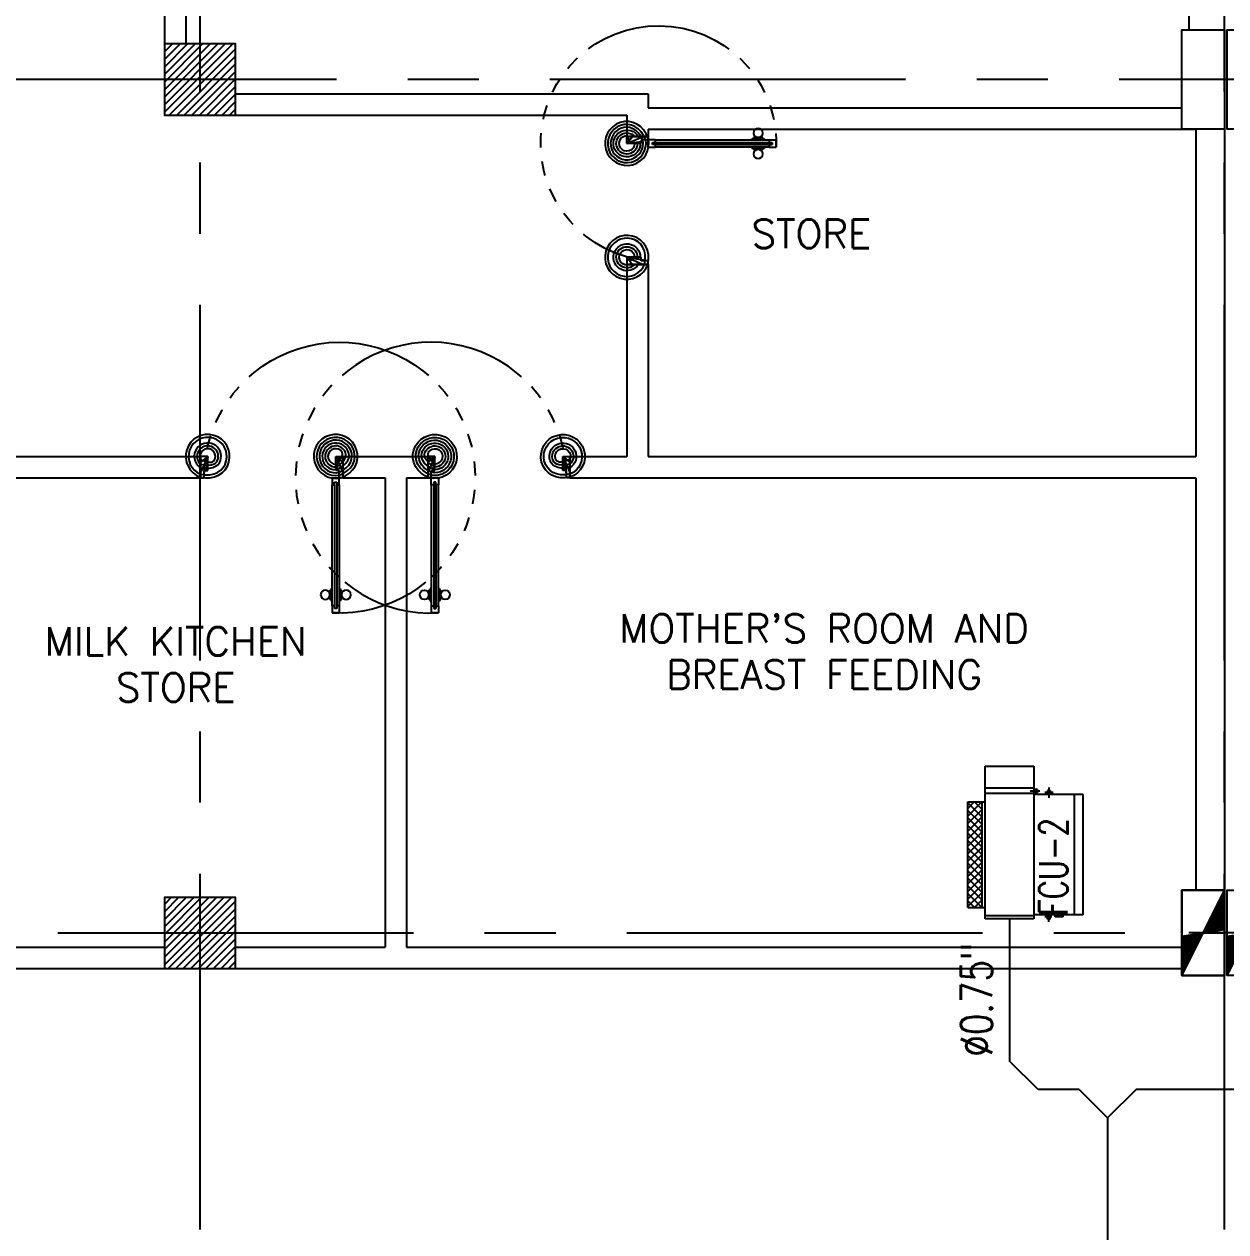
# Model space of a CAD drawing. Extents: x 417866029 to 417866302, y 43498045 to 43498122.
# Drawn here: x 417866044.97 to 417866053.41, y 43498080.49 to 43498088.98 of the extents above; entities that cross this region are included whole.
import ezdxf
from ezdxf.enums import TextEntityAlignment as Align

# ---------------------------------------------------------------- set-up
doc = ezdxf.new("R2010")
doc.units = 0
doc.header["$MEASUREMENT"] = 0
doc.linetypes.add('CENTERX2', pattern=[4, 2.5, -0.5, 0.5, -0.5])
doc.linetypes.add('HIDDEN', pattern=[0.375, 0.25, -0.125])
doc.layers.get('0').update_dxf_attribs({"linetype": 'CONTINUOUS'})
for name, color, linetype in [('AC-CD', 6, 'CONTINUOUS'), ('AC-TEXT', 2, 'CONTINUOUS'), ('AXES', 11, 'CENTERX2'), ('COL', 11, 'CONTINUOUS'), ('DOOR', 11, 'CONTINUOUS'), ('FCU', 6, 'CONTINUOUS'), ('HAT', 11, 'CONTINUOUS'), ('RM-NAME', 11, 'CONTINUOUS'), ('TEXTN', 2, 'CONTINUOUS'), ('WALL', 11, 'CONTINUOUS')]:
    doc.layers.add(name, color=color, linetype=linetype)
doc.styles.add('ROMANS', font='ROMANS.shx', dxfattribs={"width": 0.6})

# ---------------------------------------------------------------- blocks, each defined once
blk = doc.blocks.new('DOOR90')
at = {"layer": 'DOOR', "color": 7, "linetype": 'ByBlock'}
for p, q in [((-150, 0), (0, 0)), ((-150, 0), (-150, -25)), ((0, -50), (-113.7099299924448, 0)), ((0, -50), (-40.1457343158545, 0)), ((0, -50), (0, 0)), ((-1000, -25), (-1050, -25)), ((-1050, -75), (-1050, -25)), ((-1050, -25), (-1050, -75)), ((-1000, -75), (-1050, -74.99999999947613)), ((-1000, -41.9999999999709), (-1020, -41.9999999999709)), ((-1020, -42), (-1020, -58)), ((-1000, -58), (-1020, -58)), ((-1000, -25), (-1000, -41.9999999999709)), ((-1000, -58), (-1000, -75)), ((-877.6424572214019, -17.79999999995925), (-967.6424572214019, -17.79999999995925)), ((-967.6424572214019, -25), (-967.6424572214019, -17.79999999995925)), ((-967.6424572214019, -75), (-967.6424572214019, -82.20000000004075)), ((-877.6424572214019, -82.20000000004075), (-967.6424572214019, -82.20000000004075)), ((-955.0424572214251, -8.799999999959255), (-890.2424572213786, -8.799999999959255)), ((-955.0424572214251, -17.79999999995925), (-955.0424572214251, -8.799999999959255)), ((-955.0424572214251, -17.79999999995925), (-890.2424572213786, -17.79999999995925)), ((-955.0424572214251, -82.20000000004075), (-890.2424572213786, -82.20000000004075)), ((-955.0424572214251, -82.20000000004075), (-955.0424572214251, -91.20000000004075)), ((-890.2424572213786, -17.79999999995925), (-890.2424572213786, -8.799999999959255)), ((-890.2424572213786, -82.20000000004075), (-890.2424572213786, -91.20000000004075)), ((-877.6424572214019, -25), (-877.6424572214019, -17.79999999995925)), ((-877.6424572214019, -75), (-877.6424572214019, -82.20000000004075)), ((-200, -25), (-150, -25)), ((-200, -42), (-200, -25)), ((-180, -42), (-200, -42)), ((-200, -58), (-180, -58)), ((-200, -75), (-200, -58)), ((-150, -75), (-200, -75)), ((-180, -58), (-180, -42)), ((-150, -25), (-100, -25)), ((-150, -75), (-150, -25)), ((-100, -25), (-100, -50)), ((0, -50), (-100, -36.64271395650576)), ((-100, -50), (0, -50)), ((-955.0424572214251, -91.20000000004075), (-890.2424572213786, -91.20000000004075)), ((-150, -875), (-100, -875)), ((-150, -900), (-150, -875)), ((-150, -900), (0, -900)), ((0, -900), (-150, -900)), ((0, -850), (-113.7099299924448, -900)), ((-100, -875), (-100, -850)), ((0, -850), (-100, -863.3572860434942)), ((-100, -850), (0, -850)), ((0, -850), (-40.1457343158545, -900)), ((0, -850), (0, -900))]:
    blk.add_line(p, q, dxfattribs=at)
at = {"layer": 'DOOR', "linetype": 'ByBlock'}
for p, q in [((-200, -25), (-1000, -25)), ((-200, -42), (-1000, -41.9999999999709)), ((-200, -58), (-1000, -58)), ((-1000, -75), (-200, -75))]:
    blk.add_line(p, q, dxfattribs=at)
at = {"layer": 'DOOR', "color": 7, "linetype": 'ByBlock'}
for centre in [(-922.6424572214019, 23.53094421501737), (-922.6424572214019, -123.5309442149592)]:
    blk.add_circle(centre, 32.39999999998526, dxfattribs=at)
for centre, radius, start, end in [((0, -50), 154.4019578127773, 161.1052885482714, 166.2857707768669), ((0, -50), 94.40195781277725, 148.0181880328085, 180), ((0, -50), 134.4019578127773, 158.159849394549, 169.2800236450682), ((0, -50), 114.4019578127773, 154.0838418822192, 167.37742587102), ((0, -50), 74.40195781277725, 137.7764264185456, 180), ((0, -50), 54.40195781277725, 113.2073828924446, 180), ((0, -50), 34.40195781277725, 90, 180), ((0, -50), 14.40195781277725, 90, 180), ((0, -850), 154.4019578127773, 193.7142292231331, 198.8947114517286), ((0, -850), 134.4019578127773, 190.7199763549318, 201.840150605451), ((0, -850), 94.40195781277725, 180, 211.9818119671915), ((0, -850), 74.40195781277725, 180, 222.2235735814543), ((0, -850), 54.40195781277725, 180, 246.7926171075554), ((0, -850), 34.40195781277725, 180, 270), ((0, -850), 14.40195781277725, 180, 270)]:
    blk.add_arc(centre, radius, start, end, dxfattribs=at)
at = {"layer": 'DOOR', "linetype": 'HIDDEN', "ltscale": 0.5}
blk.add_arc((-222.2222222220153, -49.99999999976717), 828.155208510499, 178.270116378131, 275.0030377036063, dxfattribs=at)
blk = doc.blocks.new('DOOR-10')
at = {"layer": 'DOOR', "color": 0, "linetype": 'ByBlock'}
for p, q in [((-25.69739139656303, 1099.999999999069), (-75.69739139656303, 1099.999999999069)), ((-75.69739139656303, 1099.999999999069), (-25.69739139656303, 1099.999999999069)), ((-75.69739139656303, 1049.999999999069), (-75.69739139603917, 1099.999999999098)), ((-58.69739139656303, 1049.999999999069), (-75.69739139656303, 1049.999999999069)), ((-42.69739139656303, 1069.999999999069), (-58.69739139656303, 1069.999999999069)), ((-58.69739139656303, 1049.999999999069), (-58.69739139656303, 1069.999999999069)), ((-42.69739139656303, 1049.999999999069), (-42.69739139656303, 1069.999999999069)), ((-25.69739139656303, 1049.999999999069), (-42.69739139656303, 1049.999999999069)), ((-25.69739139656303, 1049.999999999069), (-25.69739139656303, 1099.999999999069)), ((-82.89739139663288, 1005.042457220465), (-91.89739139663288, 1005.042457220465)), ((-91.89739139663288, 1005.042457220465), (-91.89739139663288, 940.2424572204764)), ((-82.89739139663288, 940.2424572204764), (-91.89739139663288, 940.2424572204764)), ((-75.69739139656303, 1017.642457220471), (-82.89739139663288, 1017.642457220471)), ((-82.89739139663288, 927.6424572204705), (-82.89739139663288, 1017.642457220471)), ((-82.89739139663288, 1005.042457220465), (-82.89739139663288, 940.2424572204764)), ((-25.69739139656303, 1017.642457220471), (-18.49739139649319, 1017.642457220471)), ((-18.49739139649319, 927.6424572204705), (-18.49739139649319, 1017.642457220471)), ((-18.49739139649319, 1005.042457220465), (-9.497391396493185, 1005.042457220465)), ((-18.49739139649319, 1005.042457220465), (-18.49739139649319, 940.2424572204764)), ((-18.49739139649319, 940.2424572204764), (-9.497391396493185, 940.2424572204764)), ((-9.497391396493185, 1005.042457220465), (-9.497391396493185, 940.2424572204764)), ((-75.69739139656303, 927.6424572204705), (-82.89739139663288, 927.6424572204705)), ((-25.69739139656303, 927.6424572204705), (-18.49739139649319, 927.6424572204705)), ((-75.69739139534067, 200), (-58.69739139534067, 200)), ((-75.69739139534067, 150), (-75.69739139534067, 200)), ((-58.69739139534067, 200), (-58.69739139534067, 180)), ((-58.69739139534067, 180), (-42.69739139534067, 180)), ((-42.69739139534067, 200), (-25.69739139534067, 200)), ((-42.69739139534067, 180), (-42.69739139534067, 200)), ((-25.69739139534067, 200), (-25.69739139534067, 150)), ((-1000.697391395341, 0), (-1000.697391395341, 150)), ((-1000.697391395341, 150), (-975.6973913953407, 150)), ((-1000.697391395341, 150), (-1000.697391395341, 0)), ((-975.6973913953407, 150), (-975.6973913953407, 100)), ((-975.6973913953407, 100), (-950.6973913953407, 100)), ((-950.6973913953407, 100), (-950.6973913953407, 0)), ((-75.69739139534067, 150), (-25.69739139534067, 150)), ((-50.69739139534067, 100), (-50.69739139534067, 0)), ((-25.69739139534067, 100), (-50.69739139534067, 100)), ((-0.6973913953406736, 150), (-25.69739139534067, 150)), ((-25.69739139534067, 150), (-25.69739139534067, 100)), ((-950.6973913953407, 0), (-1000.697391395341, 0)), ((-50.69739139534067, 0), (-0.6973913953406736, 0))]:
    blk.add_line(p, q, dxfattribs=at)
at = {"layer": 'DOOR', "linetype": 'ByBlock'}
for p, q in [((-75.69739139656303, 1049.999999999069), (-75.69739139534067, 200)), ((-58.69739139534067, 200), (-58.69739139656303, 1049.999999999069)), ((-42.69739139534067, 200), (-42.69739139656303, 1049.999999999069)), ((-25.69739139534067, 200), (-25.69739139656303, 1049.999999999069))]:
    blk.add_line(p, q, dxfattribs=at)
at = {"layer": 'DOOR', "color": 9, "linetype": 'ByBlock'}
for p, q in [((-950.6973913953407, 0), (-1000.697391395341, 113.7099299924448)), ((-950.6973913953407, 0), (-964.0546774388058, 100)), ((-50.69739139534067, 0), (-0.6973913953406736, 113.7099299924448)), ((-50.69739139534067, 0), (-37.34010535187554, 100)), ((-0.6973913953406736, 0), (-0.6973913953406736, 150)), ((-950.6973913953407, 0), (-1000.697391395341, 40.1457343158545)), ((-50.69739139534067, 0), (-0.6973913953406736, 40.1457343158545))]:
    blk.add_line(p, q, dxfattribs=at)
at = {"layer": 'DOOR', "color": 0, "linetype": 'ByBlock'}
for centre in [(-124.2283356115222, 972.6424572204705), (22.83355281845434, 972.6424572204705)]:
    blk.add_circle(centre, 32.39999999998526, dxfattribs=at)
at = {"layer": 'DOOR', "linetype": 'HIDDEN', "ltscale": 0.5}
blk.add_arc((-23.39897476031911, 149.138342134087), 952.2988064575108, 93.14815770431052, 179.9481576940245, dxfattribs=at)
at = {"layer": 'DOOR', "color": 9, "linetype": 'ByBlock'}
for centre, radius, start, end in [((-950.6973913953407, 0), 154.4019578127773, 103.7142292212167, 108.8947114515936), ((-950.6973913953407, 0), 134.4019578127773, 100.7199763555959, 111.8401506085482), ((-950.6973913953407, 0), 94.40195781277725, 90, 121.981811965689), ((-50.69739139534067, 0), 94.40195781277725, 58.01818803431096, 90), ((-50.69739139534067, 0), 134.4019578127773, 68.15984939145177, 79.28002364440412), ((-50.69739139534067, 0), 114.4019578127773, 64.0838418833441, 77.3774258719247), ((-50.69739139534067, 0), 154.4019578127773, 71.10528854840643, 76.28577077878333), ((-950.6973913953407, 0), 74.40195781277725, 90, 132.2235735847074), ((-950.6973913953407, 0), 54.40195781277725, 90, 156.7926171089788), ((-950.6973913953407, 0), 34.40195781277725, 90, 180), ((-950.6973913953407, 0), 14.40195781277725, 90, 180), ((-50.69739139534067, 0), 74.40195781277725, 47.7764264152926, 90), ((-50.69739139534067, 0), 54.40195781277725, 23.20738289102122, 90), ((-50.69739139534067, 0), 34.40195781277725, 0, 90), ((-50.69739139534067, 0), 14.40195781277725, 0, 90)]:
    blk.add_arc(centre, radius, start, end, dxfattribs=at)
blk = doc.blocks.new('RM1')
at = {"layer": 'RM-NAME', "style": 'ROMANS'}
for tag, p in [('ROOMNAME1', (0, 323.8095238059759)), ('ROOMNAME2', (0, 0))]:
    blk.add_attdef(tag, text='', height=200, dxfattribs=at).set_placement(p, align=Align.MIDDLE)
blk = doc.blocks.new('*X54')
at = {"color": 0}
for p, q in [((84179.22208648534, 155508.6186386783), (84660.3374216187, 155989.7339738117)), ((84179.22208648533, 155561.6516472673), (84607.3044130297, 155989.7339738117)), ((84179.22208648533, 155614.6846558563), (84554.2714044407, 155989.7339738117)), ((84179.22208648533, 155667.7176644453), (84501.23839585172, 155989.7339738117)), ((84179.22208648533, 155720.7506730343), (84448.20538726273, 155989.7339738117)), ((84179.22208648532, 155773.7836816233), (84395.17237867374, 155989.7339738117)), ((84179.22208648532, 155826.8166902122), (84342.13937008474, 155989.7339738117)), ((84179.22208648532, 155879.8496988012), (84289.10636149575, 155989.7339738117)), ((84179.22208648532, 155932.8827073902), (84236.07335290677, 155989.7339738117)), ((84179.22208648532, 155985.9157159792), (84183.04034431776, 155989.7339738117)), ((84213.37043020768, 155489.7339738117), (84679.22208648526, 155955.5856300892)), ((84266.40343879667, 155489.7339738117), (84679.22208648526, 155902.5526215002)), ((84319.43644738567, 155489.7339738117), (84679.22208648526, 155849.5196129113)), ((84372.46945597466, 155489.7339738117), (84679.22208648526, 155796.4866043223)), ((84425.50246456364, 155489.7339738117), (84679.22208648527, 155743.4535957333)), ((84478.53547315263, 155489.7339738117), (84679.22208648527, 155690.4205871443)), ((84531.56848174163, 155489.7339738117), (84679.22208648527, 155637.3875785553)), ((84584.60149033062, 155489.7339738117), (84679.22208648527, 155584.3545699663)), ((84637.63449891961, 155489.7339738117), (84679.22208648527, 155531.3215613774))]:
    blk.add_line(p, q, dxfattribs=at)
blk = doc.blocks.new('COL50')
at = {"layer": 'COL'}
blk.add_lwpolyline([(-249.9999999999709, 250), (-249.9999999999418, -250), (250, -250), (249.9999999999709, 250)], close=True, dxfattribs=at)
blk = doc.blocks.new('*X56')
at = {"color": 0}
for p, q in [((84179.22208648533, 149515.8886681223), (84653.0673921747, 149989.7339738117)), ((84179.22208648533, 149568.9216767113), (84600.0343835857, 149989.7339738117)), ((84179.22208648533, 149621.9546853003), (84547.00137499672, 149989.7339738117)), ((84179.22208648532, 149674.9876938893), (84493.96836640773, 149989.7339738117)), ((84179.22208648532, 149728.0207024783), (84440.93535781873, 149989.7339738117)), ((84179.22208648532, 149781.0537110672), (84387.90234922974, 149989.7339738117)), ((84179.22208648532, 149834.0867196562), (84334.86934064075, 149989.7339738117)), ((84179.2220864853, 149887.1197282452), (84281.83633205177, 149989.7339738117)), ((84179.2220864853, 149940.1527368342), (84228.80332346277, 149989.7339738117)), ((84206.1004007637, 149489.7339738117), (84679.22208648524, 149962.8556595332)), ((84259.13340935268, 149489.7339738117), (84679.22208648524, 149909.8226509443)), ((84312.16641794167, 149489.7339738117), (84679.22208648524, 149856.7896423553)), ((84365.19942653066, 149489.7339738117), (84679.22208648526, 149803.7566337663)), ((84418.23243511966, 149489.7339738117), (84679.22208648526, 149750.7236251773)), ((84471.26544370865, 149489.7339738117), (84679.22208648526, 149697.6906165883)), ((84524.29845229763, 149489.7339738117), (84679.22208648526, 149644.6576079993)), ((84577.33146088663, 149489.7339738117), (84679.22208648527, 149591.6245994103)), ((84630.36446947562, 149489.7339738117), (84679.22208648527, 149538.5915908213))]:
    blk.add_line(p, q, dxfattribs=at)
blk = doc.blocks.new('C5V')
at = {"layer": 'HAT'}
h = blk.add_hatch(dxfattribs=at)
h.set_pattern_fill('ANSI31', color=256, scale=300, style=0)
h.set_pattern_definition([(45, (-249196.1822811713, -54711.00533739357), (-26.51650429449553, 26.51650429449553), [])])
h.paths.add_polyline_path([(-19.9999999999709, 600.0000000000073), (-320, 600.0000000000073), (-320.0000000000291, 299.99999999992), (-19.99999999991269, 299.99999999992)])
h.paths.add_polyline_path([(-19.9999999999709, 299.9999999999127), (-320, 299.9999999999127), (-320, 7.275957614183426e-12), (-19.99999999994179, 7.275957614183426e-12)])
h = blk.add_hatch(dxfattribs=at)
h.set_pattern_fill('ANSI31', color=256, scale=300, style=0)
h.set_pattern_definition([(45, (-248876.1822811713, -54711.00533739358), (-26.51650429449553, 26.51650429449553), [])])
h.paths.add_polyline_path([(300.0000000000582, 600), (2.91038304567337e-11, 600), (0, 299.9999999999127), (300.0000000001164, 299.9999999999127)])
h.paths.add_polyline_path([(300.0000000000582, 299.9999999999054), (2.91038304567337e-11, 299.9999999999054), (2.91038304567337e-11, 0), (300.0000000000873, 0)])
at = {"layer": 'COL'}
for points in [[(-19.99999999994179, 600.0000000000073), (-19.99999999994179, 7.275957614183426e-12), (-320.0000000000291, 7.275957614183426e-12), (-320.0000000000291, 600.0000000000073)], [(300.0000000000873, 600), (300.0000000000873, 0), (0, 0), (0, 600)]]:
    blk.add_lwpolyline(points, close=True, dxfattribs=at)
blk = doc.blocks.new('C11')
at = {"layer": 'HAT'}
h = blk.add_hatch(dxfattribs=at)
h.set_pattern_fill('ANSI31', color=256, scale=300, style=0)
h.set_pattern_definition([(45, (-248556.1822811713, -75061.0053373936), (-26.51650429449553, 26.51650429449553), [])])
h.paths.add_polyline_path([(300.0000000000291, 700), (-2.91038304567337e-11, 700), (0, 349.9999999998981), (300.0000000000291, 349.9999999998981)])
h.paths.add_polyline_path([(300, 349.9999999998981), (-2.91038304567337e-11, 349.9999999998981), (-2.91038304567337e-11, 0), (300.0000000000291, 0)])
at = {"layer": 'COL'}
blk.add_lwpolyline([(300.0000000000291, 700), (299.9999999999709, 0), (0, 0), (0, 700)], close=True, dxfattribs=at)
blk = doc.blocks.new('C11D')
at = {"layer": 'COL', "linetype": 'ByBlock'}
for p in [(-320.0000000003783, 0), (0, 0)]:
    blk.add_blockref('C11', p, dxfattribs=at)
blk = doc.blocks.new('*X36')
at = {"color": 0}
for p, q in [((16890.47746209932, -2466.570672882412), (16943.4517006644, -2413.596434317336)), ((16890.47746209932, -2519.603681471403), (16990.47746209933, -2419.603681471401)), ((16990.47746209933, -2512.466117304769), (16891.6077791119, -2413.596434317336)), ((16990.47746209933, -2459.433108715778), (16944.64078770089, -2413.596434317336)), ((16990.47746209933, -2565.49912589376), (16890.47746209932, -2465.499125893757)), ((16890.47746209932, -2572.636690060394), (16990.47746209933, -2472.636690060392)), ((16990.47746209933, -2618.532134482751), (16890.47746209932, -2518.532134482748)), ((16890.47746209932, -2625.669698649385), (16990.47746209933, -2525.669698649383)), ((16990.47746209933, -2671.565143071742), (16890.47746209932, -2571.565143071739)), ((16890.47746209932, -2678.702707238376), (16990.47746209933, -2578.702707238374)), ((16990.47746209933, -2724.598151660733), (16890.47746209932, -2624.59815166073)), ((16890.47746209932, -2731.735715827367), (16990.47746209933, -2631.735715827365)), ((16990.47746209933, -2777.631160249724), (16890.47746209932, -2677.631160249721)), ((16890.47746209932, -2784.768724416358), (16990.47746209933, -2684.768724416357)), ((16990.47746209933, -2830.664168838715), (16890.47746209932, -2730.664168838713)), ((16890.47746209932, -2837.801733005349), (16990.47746209933, -2737.801733005348)), ((16990.47746209933, -2883.697177427706), (16890.47746209932, -2783.697177427704)), ((16890.47746209932, -2890.83474159434), (16990.47746209933, -2790.834741594339)), ((16990.47746209933, -2936.730186016697), (16890.47746209932, -2836.730186016694)), ((16890.47746209932, -2943.867750183331), (16990.47746209933, -2843.86775018333)), ((16990.47746209933, -2989.763194605689), (16890.47746209932, -2889.763194605686)), ((16890.47746209932, -2996.900758772323), (16990.47746209933, -2896.900758772321)), ((16990.47746209933, -3042.796203194679), (16890.47746209932, -2942.796203194677)), ((16890.47746209932, -3049.933767361314), (16990.47746209933, -2949.933767361312)), ((16990.47746209933, -3095.82921178367), (16890.47746209932, -2995.829211783668)), ((16890.47746209932, -3102.966775950305), (16990.47746209933, -3002.966775950303)), ((16990.47746209933, -3148.862220372662), (16890.47746209932, -3048.862220372659)), ((16891.53081232129, -3154.946434317336), (16990.47746209933, -3055.999784539294)), ((16943.52866745501, -3154.946434317336), (16890.47746209932, -3101.89522896165)), ((16944.56382091028, -3154.946434317336), (16990.47746209933, -3109.032793128285))]:
    blk.add_line(p, q, dxfattribs=at)
blk = doc.blocks.new('WHE06')
at = {"color": 3}
for p, q in [((688.9750000238419, 621.5), (346.0749999880791, 621.5)), ((346.0749999880791, 621.5), (346.0749999880791, 469.1000000014901)), ((688.9750000238419, 469.1000000014901), (688.9750000238419, 621.5)), ((212.2971614003181, 437.25), (269.0589052438736, 437.25)), ((232.1000000238419, 452.25), (232.1000000238419, 422.25)), ((232.1000000238419, 452.25), (252.1000000238419, 452.25)), ((242.1000000238419, 472.1842434704304), (242.1000000238419, 399.4801759719849)), ((252.1000000238419, 452.25), (252.1000000238419, 422.25)), ((304.9940044879913, 447.6499999985099), (373.2827185988426, 447.6499999985099)), ((321.0749999880791, 457.6499999985099), (321.0749999880791, 437.6499999985099)), ((321.0749999880791, 457.6499999985099), (346.0749999880791, 457.6499999985099)), ((321.0749999880791, 437.6499999985099), (346.0749999880791, 437.6499999985099)), ((346.0749999880791, 430.4178223386407), (688.9750000238419, 430.4178223386407)), ((60.32499998807907, -422.25), (60.32499998807907, 422.25)), ((811.1999999880791, 370.6749999970198), (688.9750000238419, 370.6749999970198)), ((711.1999999880791, -370.6749999970198), (711.1999999880791, 370.6749999970198)), ((811.1999999880791, -370.6749999970198), (811.1999999880791, 370.6749999970198)), ((141.6357128024101, -437.25), (141.6357128024101, -422.25)), ((196.5700032711029, -437.25), (196.5700032711029, -422.25)), ((232.1000000238419, -452.25), (232.1000000238419, -422.25)), ((242.1000000238419, -472.1842434704304), (242.1000000238419, -399.4801759719849)), ((252.1000000238419, -452.25), (252.1000000238419, -422.25)), ((811.1999999880791, -370.6749999970198), (688.9750000238419, -370.6749999970198)), ((141.6357128024101, -437.25), (196.5700032711029, -437.25)), ((221.3790392279625, -437.25), (269.0589052438736, -437.25)), ((232.1000000238419, -452.25), (252.1000000238419, -452.25)), ((346.0749999880791, -430.4178223386407), (688.9750000238419, -430.4178223386407))]:
    blk.add_line(p, q, dxfattribs=at)
at = {"color": 6}
for p, q in [((346.0749999880791, 469.1000000014901), (346.0749999880791, -450.8250000029802)), ((688.9750000238419, 469.1000000014901), (346.0749999880791, 469.1000000014901)), ((688.9750000238419, -450.8250000029802), (688.9750000238419, 469.1000000014901)), ((0, -422.25), (0, 422.25)), ((0, 422.25), (346.0749999880791, 422.25)), ((0, -422.25), (346.0749999880791, -422.25)), ((346.0749999880791, -450.8250000029802), (688.9750000238419, -450.8250000029802))]:
    blk.add_line(p, q, dxfattribs=at)
at = {"color": 11}
blk.add_blockref('*X36', (-16179.27746212482, 2784.271434314549), dxfattribs=at)

msp = doc.modelspace()

# ---------------------------------------------------------------- linework, layer by layer
at = {"layer": 'AC-CD'}
for p, q in [((417866051.8933913, 43498082.68966506), (417866051.8933913, 43498081.69015307)), ((417866052.0933915, 43498081.49015285), (417866051.8933913, 43498081.69015307)), ((417866052.3822293, 43498081.49015285), (417866052.0933915, 43498081.49015285)), ((417866052.3822293, 43498081.49015276), (417866052.5822293, 43498081.2901527)), ((417866052.7822294, 43498081.49015276), (417866052.5822293, 43498081.2901527)), ((417866062.3877342, 43498081.49015285), (417866052.7822294, 43498081.49015285)), ((417866052.5822293, 43498081.29015273), (417866052.5822293, 43498078.94571073))]:
    msp.add_line(p, q, dxfattribs=at)
at = {"layer": 'AXES'}
for p, q in [((417866053.4034642, 43498044.50641705), (417866053.4034642, 43498121.42705345)), ((417866046.2034642, 43498044.50641705), (417866046.2034642, 43498105.09071069)), ((417866103.1626107, 43498088.59071069), (417866037.2034642, 43498088.59071069)), ((417866103.1626107, 43498088.59071069), (417866053.1534642, 43498088.59071069)), ((417866037.2034642, 43498082.59071069), (417866053.4034642, 43498082.59071069)), ((417866103.1626107, 43498082.59071069), (417866053.1534642, 43498082.59071069))]:
    msp.add_line(p, q, dxfattribs=at)
at = {"layer": 'WALL', "linetype": 'ByBlock'}
for p, q in [((417866045.9534642, 43498089.32821069), (417866045.9534642, 43498088.34071069)), ((417866046.1034642, 43498089.32821069), (417866046.1034642, 43498088.84071069)), ((417866053.1534642, 43498089.31571069), (417866053.1534642, 43498088.94071069)), ((417866046.4534642, 43498088.49071069), (417866049.3534642, 43498088.49071069)), ((417866049.3534642, 43498088.49071069), (417866049.3534642, 43498088.39071069)), ((417866046.1034642, 43498088.34071069), (417866049.2034642, 43498088.34071069)), ((417866049.2034642, 43498088.34071069), (417866049.2034642, 43498088.19071069)), ((417866049.3534642, 43498088.39071069), (417866053.1034642, 43498088.39071069)), ((417866049.3534642, 43498088.24071069), (417866053.2034642, 43498088.24071069)), ((417866049.3534642, 43498088.24071069), (417866049.3534642, 43498088.19071069)), ((417866049.2034642, 43498088.19071069), (417866049.3534642, 43498088.19071069)), ((417866049.2034642, 43498087.2907107), (417866049.3534642, 43498087.2907107)), ((417866049.2034642, 43498087.2907107), (417866049.2034642, 43498085.94071069)), ((417866049.3534642, 43498087.2907107), (417866049.3534642, 43498085.94071069)), ((417866043.7534642, 43498085.94071069), (417866046.2067901, 43498085.94071069)), ((417866046.2067901, 43498085.94071069), (417866046.2067901, 43498085.7907107)), ((417866047.2067901, 43498085.94071069), (417866047.2067901, 43498085.7907107)), ((417866047.2067901, 43498085.94071069), (417866047.8034642, 43498085.94071069)), ((417866047.8034642, 43498085.94071069), (417866047.8034642, 43498085.7907107)), ((417866048.8034642, 43498085.94071069), (417866048.8034642, 43498085.7907107)), ((417866048.8034642, 43498085.94071069), (417866049.2034642, 43498085.94071069)), ((417866049.3534642, 43498085.94071069), (417866053.2034642, 43498085.94071069)), ((417866043.7534642, 43498085.7907107), (417866046.2067901, 43498085.7907107)), ((417866047.2067901, 43498085.7907107), (417866047.5034642, 43498085.7907107)), ((417866047.5034642, 43498085.7907107), (417866047.5034642, 43498082.49071069)), ((417866047.6534642, 43498085.7907107), (417866047.6534642, 43498082.49071069)), ((417866047.6534642, 43498085.7907107), (417866047.8034642, 43498085.7907107)), ((417866048.8034642, 43498085.7907107), (417866053.2034642, 43498085.7907107)), ((417866053.4034642, 43498082.84071069), (417866053.4034642, 43498082.34071069)), ((417866043.7534642, 43498082.49071069), (417866045.9534642, 43498082.49071069)), ((417866046.4534642, 43498082.49071069), (417866047.5034642, 43498082.49071069)), ((417866047.6534642, 43498082.49071069), (417866053.1034642, 43498082.49071069)), ((417866043.4034642, 43498082.34071069), (417866045.9534642, 43498082.34071069)), ((417866045.9534642, 43498082.34071069), (417866053.1034642, 43498082.34071069))]:
    msp.add_line(p, q, dxfattribs=at)
at = {"layer": 'WALL'}
for p, q in [((417866053.2034642, 43498088.24071069), (417866053.2034642, 43498085.94071069)), ((417866053.4034642, 43498088.24071069), (417866053.4034642, 43498082.64071069)), ((417866053.2034642, 43498085.7907107), (417866053.2034642, 43498082.89071069))]:
    msp.add_line(p, q, dxfattribs=at)
at = {"layer": 'WALL', "linetype": 'ByBlock', "ltscale": 0.3}
for points in [[(417866053.4034642, 43498088.24071069), (417866053.1034642, 43498088.24071069), (417866053.1034642, 43498088.94071069), (417866053.4034642, 43498088.94071069)], [(417866046.4534642, 43498088.84071069), (417866045.9534642, 43498088.84071069), (417866045.9534642, 43498088.34071069), (417866046.4534642, 43498088.34071069)], [(417866053.1034642, 43498082.2907107), (417866053.4034642, 43498082.2907107), (417866053.4034642, 43498082.89071069), (417866053.1034642, 43498082.89071069)], [(417866046.4534642, 43498082.84071069), (417866045.9534642, 43498082.84071069), (417866045.9534642, 43498082.34071069), (417866046.4534642, 43498082.34071069)]]:
    msp.add_lwpolyline(points, close=True, dxfattribs=at)

# ---------------------------------------------------------------- block references
at = {"layer": 'COL', "linetype": 'ByBlock', "xscale": 0.0009999871253967285, "yscale": 0.001000002026557922, "zscale": 0.001}
for name, p in [('C11D', (417866053.4234642, 43498088.24071069)), ('C5V', (417866053.4234642, 43498082.2907107))]:
    msp.add_blockref(name, p, dxfattribs=at)
at = {"layer": 'COL', "xscale": 0.0009999871253967285, "yscale": 0.001000002026557922, "zscale": 0.001}
for p in [(417866046.2034642, 43498088.59071069), (417866046.2034642, 43498082.59071069)]:
    msp.add_blockref('COL50', p, dxfattribs=at)
at = {"layer": 'DOOR', "color": 0, "linetype": 'ByBlock', "xscale": -0.0009999871253967285, "yscale": 0.001000002026557922, "zscale": 0.001}
msp.add_blockref('DOOR90', (417866049.2034642, 43498088.19071069), dxfattribs=at)
at = {"layer": 'DOOR', "color": 0, "linetype": 'ByBlock', "yscale": 0.001000002026557922, "zscale": 0.001, "rotation": 180}
for p, xscale in [((417866047.2074875, 43498085.94071069), -0.0009999871253967285), ((417866047.8027668, 43498085.94071069), 0.0009999871253967285)]:
    msp.add_blockref('DOOR-10', p, dxfattribs=dict(at, xscale=xscale))
at = {"layer": 'FCU', "linetype": 'ByBlock', "xscale": -0.0009999871253967285, "yscale": 0.001000002026557922, "zscale": 0.001}
msp.add_blockref('WHE06', (417866052.4109097, 43498083.14049097), dxfattribs=at)
at = {"layer": 'HAT', "xscale": 0.0009999871253967285, "yscale": 0.001000002026557922, "zscale": 0.001}
for name in ['*X54', '*X56']:
    msp.add_blockref(name, (417865961.7742421, 43497932.85097672), dxfattribs=at)
at = {"layer": 'RM-NAME'}
ref = msp.add_blockref('RM1', (417866050.500493, 43498087.50587876), dxfattribs=dict(at, xscale=0.0009999871253967285, yscale=0.001000002026557922, zscale=0.001))
ref.add_attrib('ROOMNAME2', 'STORE', dxfattribs={"height": 0.2, "style": 'ROMANS'}).set_placement((417866050.500493, 43498087.50587876), align=Align.MIDDLE)
ref = msp.add_blockref('RM1', (417866050.5894402, 43498084.40748634), dxfattribs=dict(at, xscale=0.0009999871253967285, yscale=0.001000002026557922, zscale=0.001))
ref.add_attrib('ROOMNAME2', 'BREAST FEEDING', dxfattribs={"height": 0.2, "style": 'ROMANS'}).set_placement((417866050.5894402, 43498084.40748634), align=Align.MIDDLE)
ref.add_attrib('ROOMNAME1', "MOTHER'S ROOM AND", dxfattribs={"height": 0.2, "style": 'ROMANS'}).set_placement((417866050.5894402, 43498084.73129587), align=Align.MIDDLE)
ref = msp.add_blockref('RM1', (417866046.0325379, 43498084.31637514), dxfattribs=dict(at, xscale=0.0009999871253967285, yscale=0.001000002026557922, zscale=0.001))
ref.add_attrib('ROOMNAME2', 'STORE', dxfattribs={"height": 0.2, "style": 'ROMANS'}).set_placement((417866046.0325379, 43498084.31637514), align=Align.MIDDLE)
ref.add_attrib('ROOMNAME1', 'MILK KITCHEN', dxfattribs={"height": 0.2, "style": 'ROMANS'}).set_placement((417866046.0325379, 43498084.64018467), align=Align.MIDDLE)

# ---------------------------------------------------------------- texts
at = {"layer": 'AC-TEXT', "style": 'ROMANS', "width": 0.8}
msp.add_text('%%c0.75"', height=0.22, rotation=90, dxfattribs=at).set_placement((417866051.6610663, 43498082.12077305), align=Align.MIDDLE)
at = {"layer": 'TEXTN', "style": 'ROMANS', "width": 0.75}
msp.add_text('FCU-2', height=0.2, rotation=90, dxfattribs=at).set_placement((417866052.3005082, 43498082.71103624))

doc.saveas('drawing.dxf')
